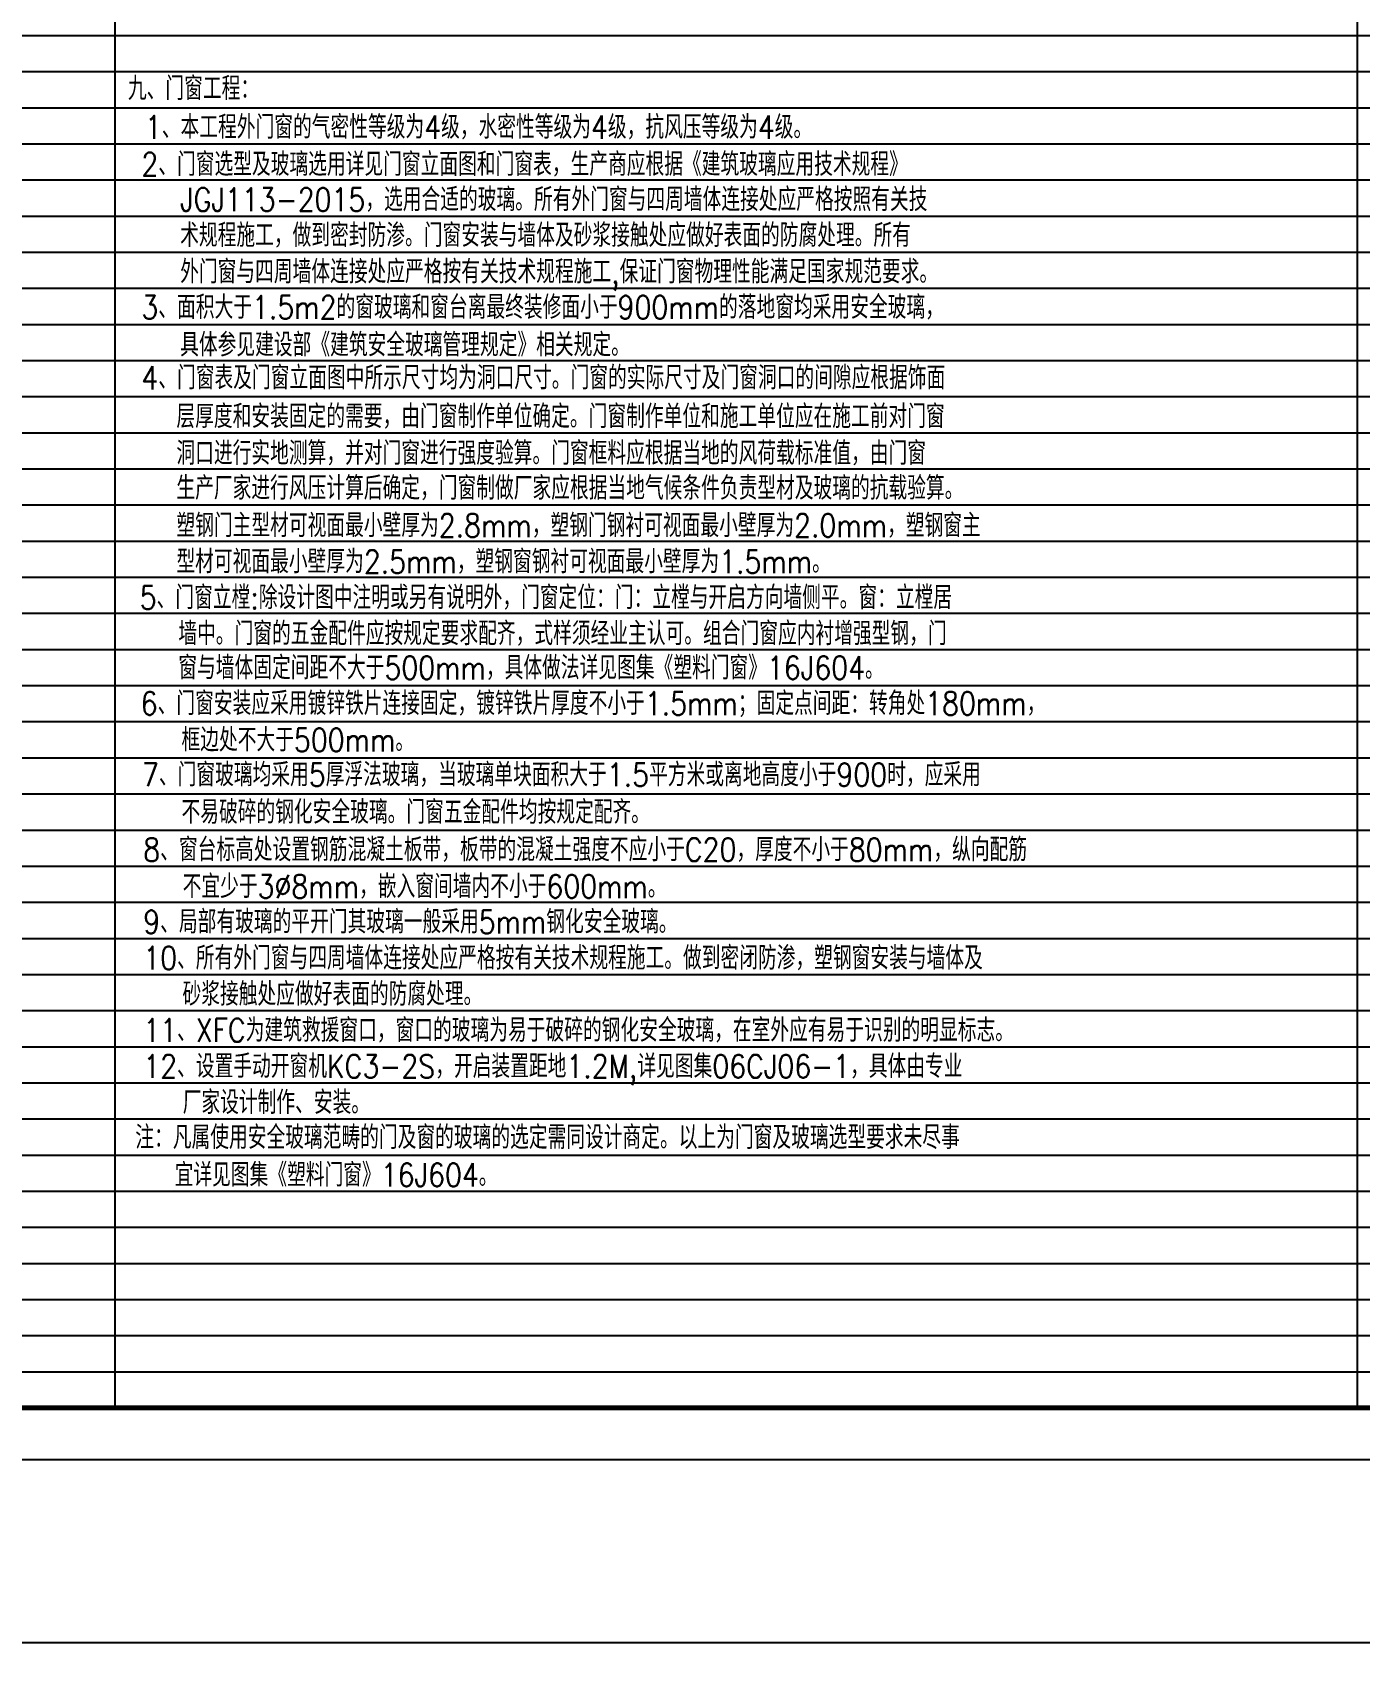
# Model space of a CAD drawing. Extents: x 4267484 to 4395158, y -674551 to -235742.
# Drawn here: x 4329390 to 4355117, y -363812 to -332131 of the extents above; entities that cross this region are included whole.
import ezdxf

# ---------------------------------------------------------------- set-up
doc = ezdxf.new("R2010")
doc.units = 0
doc.header["$LTSCALE"] = 1000
doc.header["$MEASUREMENT"] = 0
doc.layers.get('0').update_dxf_attribs({"linetype": 'CONTINUOUS'})
doc.layers.add('PUB_TITLE', color=4, linetype='CONTINUOUS')
doc.layers.add('图层线', color=8, linetype='CONTINUOUS')
doc.styles.add('HZ1', font='txt.shx', dxfattribs={"bigfont": 'hzdx.shx'})

msp = doc.modelspace()

# ---------------------------------------------------------------- linework, layer by layer
at = {"layer": 'PUB_TITLE'}
msp.add_lwpolyline([(4301057.7, -359783.9), (4385157.7, -359783.9), (4385157.7, -300383.9), (4301057.7, -300383.9)], close=True, dxfattribs=at)
at = {"layer": 'PUB_TITLE', "const_width": 100}
msp.add_lwpolyline([(4303557.7, -358783.9), (4384157.7, -358783.9), (4384157.7, -301383.9), (4303557.7, -301383.9)], close=True, dxfattribs=at)
at = {"layer": 'PUB_TITLE', "color": 4}
msp.add_lwpolyline([(4301057.7, -422737.3), (4385157.7, -422737.3), (4385157.7, -363337.3), (4301057.7, -363337.3)], close=True, dxfattribs=at)
at = {"layer": '图层线'}
for p, q in [((4330988.9, -358783.9), (4330988.9, -301383.9)), ((4355078.8, -358783.9), (4355078.8, -301383.9)), ((4303557.7, -332183.9), (4384157.7, -332183.9)), ((4303557.7, -332883.9), (4384157.7, -332883.9)), ((4303557.7, -333583.9), (4384157.7, -333583.9)), ((4303557.7, -334283.9), (4384157.7, -334283.9)), ((4303557.7, -334983.9), (4384157.7, -334983.9)), ((4303557.7, -335683.9), (4384157.7, -335683.9)), ((4303557.7, -336383.9), (4384157.7, -336383.9)), ((4303557.7, -337083.9), (4384157.7, -337083.9)), ((4303557.7, -337783.9), (4384157.7, -337783.9)), ((4303557.7, -338483.9), (4384157.7, -338483.9)), ((4303557.7, -339183.9), (4384157.7, -339183.9)), ((4303557.7, -339883.9), (4384157.7, -339883.9)), ((4303557.7, -340583.9), (4384157.7, -340583.9)), ((4303557.7, -341283.9), (4384157.7, -341283.9)), ((4303557.7, -341983.9), (4384157.7, -341983.9)), ((4303557.7, -342683.9), (4384157.7, -342683.9)), ((4303557.7, -343383.9), (4384157.7, -343383.9)), ((4303557.7, -344083.9), (4384157.7, -344083.9)), ((4303557.7, -344783.9), (4384157.7, -344783.9)), ((4303557.7, -345483.9), (4384157.7, -345483.9)), ((4303557.7, -346183.9), (4384157.7, -346183.9)), ((4303557.7, -346883.9), (4384157.7, -346883.9)), ((4303557.7, -347583.9), (4384157.7, -347583.9)), ((4303557.7, -348283.9), (4384157.7, -348283.9)), ((4303557.7, -348983.9), (4384157.7, -348983.9)), ((4303557.7, -349683.9), (4384157.7, -349683.9)), ((4303557.7, -350383.9), (4384157.7, -350383.9)), ((4303557.7, -351083.9), (4384157.7, -351083.9)), ((4303557.7, -351783.9), (4384157.7, -351783.9)), ((4303557.7, -352483.9), (4384157.7, -352483.9)), ((4303557.7, -353183.9), (4366157.7, -353183.9)), ((4303557.7, -353883.9), (4366157.7, -353883.9)), ((4303557.7, -354583.9), (4366157.7, -354583.9)), ((4303557.7, -355283.9), (4366157.7, -355283.9)), ((4303557.7, -355983.9), (4366157.7, -355983.9)), ((4303557.7, -356683.9), (4366157.7, -356683.9)), ((4303557.7, -357383.9), (4366157.7, -357383.9)), ((4303557.7, -358083.9), (4366157.7, -358083.9))]:
    msp.add_line(p, q, dxfattribs=at)

# ---------------------------------------------------------------- texts
at = {"color": 6, "style": 'HZ1', "width": 0.85}
msp.add_text('九、门窗工程：', height=450, dxfattribs=at).set_placement((4331237.3, -333436))
at = {"color": 4, "style": 'HZ1', "width": 0.85}
for s, p in [('1、本工程外门窗的气密性等级为4级，水密性等级为4级，抗风压等级为4级。', (4331567.2, -334186)), ('2、门窗选型及玻璃选用详见门窗立面图和门窗表，生产商应根据《建筑玻璃应用技术规程》', (4331498.5, -334905.9)), ('JGJ113-2015，选用合适的玻璃。所有外门窗与四周墙体连接处应严格按照有关技', (4332250.5, -335588.9)), ('术规程施工，做到密封防渗。门窗安装与墙体及砂浆接触处应做好表面的防腐处理。所有', (4332250.5, -336282.6)), ('外门窗与四周墙体连接处应严格按有关技术规程施工,保证门窗物理性能满足国家规范要求。', (4332250.5, -336989.5)), ('3、面积大于1.5m2的窗玻璃和窗台离最终装修面小于900mm的落地窗均采用安全玻璃，', (4331498.5, -337676.7)), ('具体参见建设部《建筑安全玻璃管理规定》相关规定。', (4332250.5, -338405.4)), ('4、门窗表及门窗立面图中所示尺寸均为洞口尺寸。门窗的实际尺寸及门窗洞口的间隙应根据饰面', (4331498.5, -339043)), ('层厚度和安装固定的需要，由门窗制作单位确定。门窗制作单位和施工单位应在施工前对门窗', (4332177.9, -339793)), ('洞口进行实地测算，并对门窗进行强度验算。门窗框料应根据当地的风荷载标准值，由门窗', (4332177.9, -340506.1)), ('生产厂家进行风压计算后确定，门窗制做厂家应根据当地气候条件负责型材及玻璃的抗载验算。', (4332177.9, -341182.3)), ('塑钢门主型材可视面最小壁厚为2.8mm，塑钢门钢衬可视面最小壁厚为2.0mm，塑钢窗主', (4332177.9, -341907)), ('型材可视面最小壁厚为2.5mm，塑钢窗钢衬可视面最小壁厚为1.5mm。', (4332177.9, -342607)), ('5、门窗立樘:除设计图中注明或另有说明外，门窗定位：门：立樘与开启方向墙侧平。窗：立樘居', (4331466.1, -343302.7)), ('墙中。门窗的五金配件应按规定要求配齐，式样须经业主认可。组合门窗应内衬增强型钢，门', (4332215, -344001.5)), ('窗与墙体固定间距不大于500mm，具体做法详见图集《塑料门窗》16J604。', (4332215, -344665.1)), ('6、门窗安装应采用镀锌铁片连接固定，镀锌铁片厚度不小于1.5mm；固定点间距：转角处180mm，', (4331485.7, -345355.1)), ('框边处不大于500mm。', (4332276.5, -346062.8)), ('7、门窗玻璃均采用5厚浮法玻璃，当玻璃单块面积大于1.5平方米或离地高度小于900时，应采用', (4331510, -346737.1)), ('不易破碎的钢化安全玻璃。门窗五金配件均按规定配齐。', (4332276.5, -347462.8)), ('8、窗台标高处设置钢筋混凝土板带，板带的混凝土强度不应小于C20，厚度不小于80mm，纵向配筋', (4331534.8, -348189.1)), ('不宜少于3%%C8mm，嵌入窗间墙内不小于600mm。', (4332298.7, -348903.1)), ('9、局部有玻璃的平开门其玻璃一般采用5mm钢化安全玻璃。', (4331534.8, -349589.1)), ('10、所有外门窗与四周墙体连接处应严格按有关技术规程施工。做到密闭防渗，塑钢窗安装与墙体及', (4331534.8, -350289.1)), ('砂浆接触处应做好表面的防腐处理。', (4332296, -350989.1)), ('11、XFC为建筑救援窗口，窗口的玻璃为易于破碎的钢化安全玻璃，在室外应有易于识别的明显标志。', (4331534.8, -351689.1)), ('12、设置手动开窗机KC3-2S，开启装置距地1.2M,详见图集06CJ06-1，具体由专业', (4331534.8, -352389.1)), ('厂家设计制作、安装。', (4332298.7, -353089.1)), ('注：凡属使用安全玻璃范畴的门及窗的玻璃的选定需同设计商定。以上为门窗及玻璃选型要求未尽事', (4331380.9, -353766)), ('宜详见图集《塑料门窗》16J604。', (4332143, -354493.9))]:
    msp.add_text(s, height=450, dxfattribs=at).set_placement(p)

doc.saveas('drawing.dxf')
